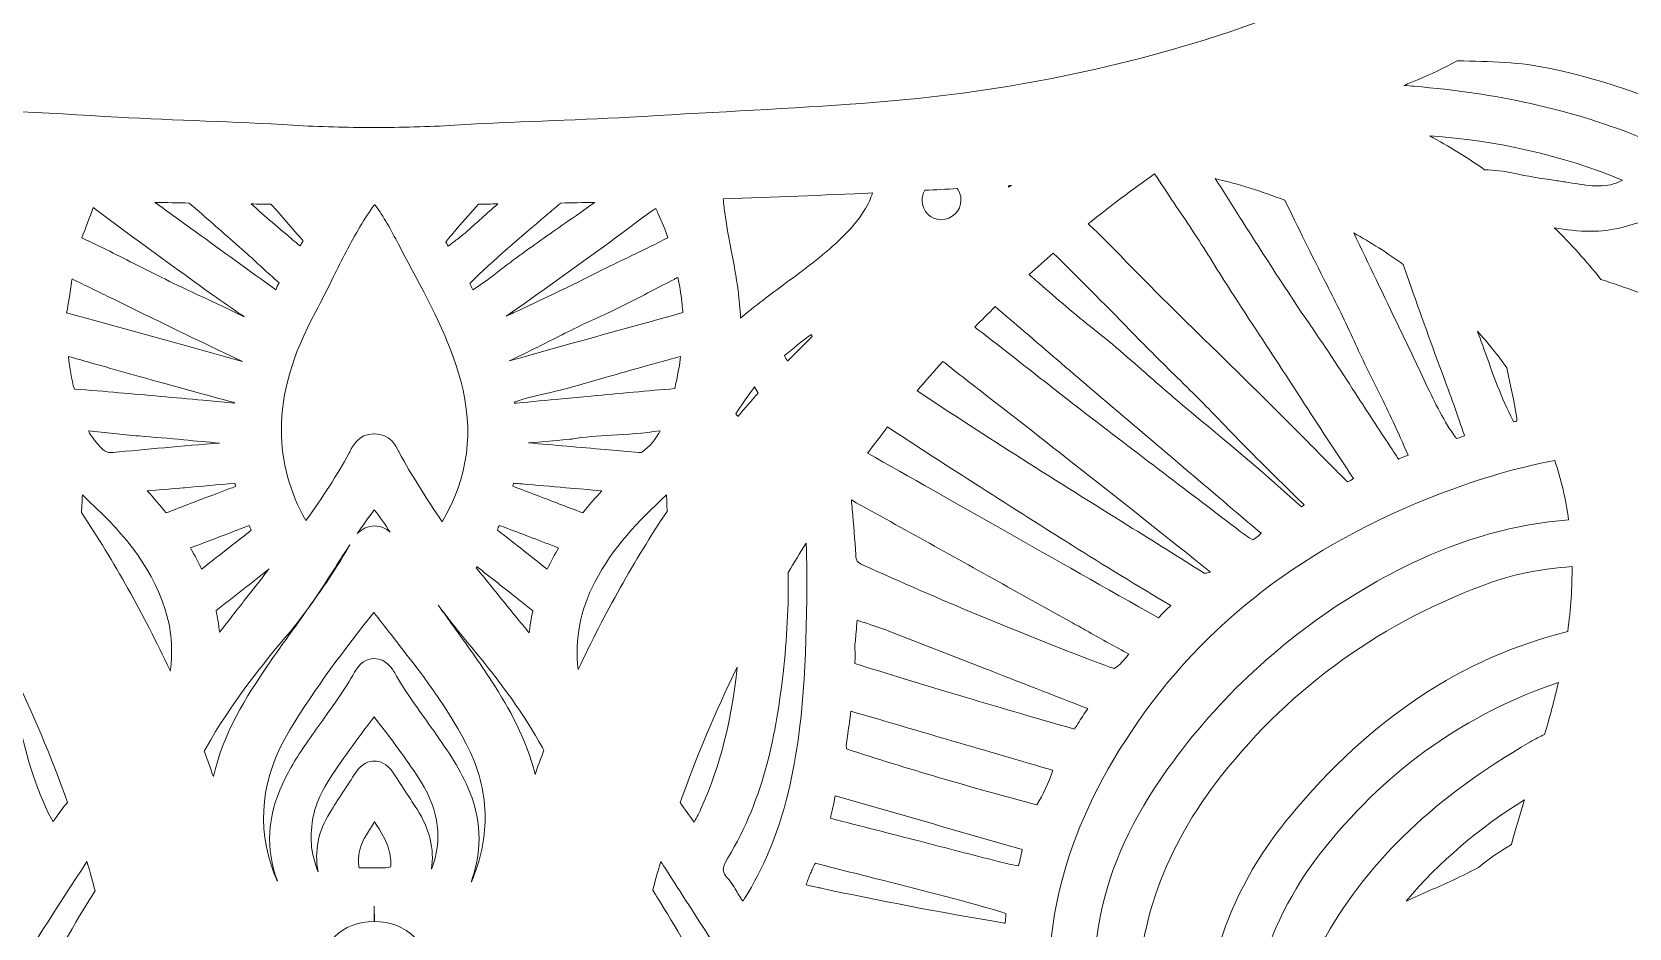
# Model space of a CAD drawing. Extents: x 86 to 1914, y -1775 to -226.
# Drawn here: x 878 to 1449, y -903 to -582 of the extents above; entities that cross this region are included whole.
import ezdxf

# ---------------------------------------------------------------- set-up
doc = ezdxf.new("R2010")
doc.units = 0
doc.header["$MEASUREMENT"] = 0
doc.layers.add('Layer 1', color=7, linetype='Continuous')

# ---------------------------------------------------------------- blocks, each defined once
blk = doc.blocks.new('block 3')
at = {"layer": 'Layer 1', "lineweight": 0}
for points, knots in [([(1909.17, -702.32), (1893.53, -708.4), (1878.2, -715.47), (1862.07, -720.2), (1823.68, -731.4), (1784.54, -739.2), (1744.98, -744.84), (1694.01, -752.11), (1642.77, -754.79), (1591.31, -753.43), (1567.38, -752.78), (1543.5, -751.06), (1519.7, -748.57), (1518.95, -748.5), (1518.23, -748.27), (1516.47, -747.89), (1521.31, -745.56), (1525.28, -743.84), (1529.07, -741.79), (1559.4, -725.46), (1587.96, -706.29), (1616.7, -687.4), (1637.98, -673.37), (1658.69, -658.5), (1678.04, -641.89), (1702.57, -620.8), (1726.08, -598.68), (1745.34, -572.43), (1771.85, -536.26), (1794.13, -497.98), (1805.01, -453.96), (1810.58, -431.4), (1812.48, -408.61), (1807.15, -385.71), (1799.99, -355.07), (1781.2, -333.42), (1754.39, -318.07), (1735.77, -307.39), (1715.33, -301.57), (1694.83, -296.02), (1639.25, -281.02), (1582.52, -273.01), (1525.26, -268.1), (1466.95, -263.11), (1408.48, -261.26), (1350.06, -258.65), (1310.62, -256.91), (1271.23, -254.46), (1231.92, -250.93), (1187.04, -246.9), (1142.64, -240.01), (1098.76, -229.77), (1097.38, -229.46), (1095.97, -229.28), (1094.55, -229.02), (1078.62, -226.14), (1069.68, -233.52), (1069.82, -249.66), (1069.91, -262.09), (1074.97, -273.1), (1080.67, -283.74), (1093.27, -307.24), (1112.11, -324.9), (1133.84, -339.73), (1161.19, -358.37), (1191.36, -371.14), (1222.31, -382.25), (1258.9, -395.4), (1296.14, -406.22), (1334.58, -412.44), (1357.87, -416.21), (1381.45, -418.28), (1404.53, -423.39), (1415.7, -425.87), (1426.68, -428.9), (1436.75, -434.56), (1456.38, -445.58), (1461.8, -464.49), (1451.07, -484.35), (1446.41, -492.94), (1439.97, -500.12), (1433.06, -506.94), (1394.64, -544.94), (1348.21, -569.06), (1297.15, -585.1), (1255.81, -598.08), (1213.48, -605.3), (1170.25, -608.18), (1144.02, -609.94), (1117.76, -611.25), (1091.51, -612.79), (1070.66, -614), (1049.77, -614.35), (1028.92, -615.67), (1019.27, -616.27), (1009.63, -616.49), (1000, -616.47), (990.37, -616.49), (980.73, -616.27), (971.08, -615.67), (950.23, -614.35), (929.34, -614), (908.49, -612.79), (882.24, -611.25), (855.98, -609.94), (829.75, -608.18), (786.52, -605.3), (744.19, -598.08), (702.85, -585.1), (651.79, -569.06), (605.36, -544.94), (566.94, -506.94), (560.03, -500.12), (553.59, -492.94), (548.93, -484.35), (538.2, -464.49), (543.62, -445.58), (563.25, -434.56), (573.32, -428.9), (584.3, -425.87), (595.47, -423.39), (618.55, -418.28), (642.13, -416.21), (665.42, -412.44), (703.86, -406.22), (741.1, -395.4), (777.69, -382.25), (808.64, -371.14), (838.81, -358.37), (866.15, -339.73), (887.89, -324.9), (906.73, -307.24), (919.33, -283.74), (925.03, -273.1), (930.09, -262.09), (930.18, -249.66), (930.32, -233.52), (921.38, -226.14), (905.45, -229.02), (904.03, -229.28), (902.62, -229.46), (901.24, -229.77), (857.36, -240.01), (812.96, -246.9), (768.08, -250.93), (728.77, -254.46), (689.38, -256.91), (649.94, -258.65), (591.52, -261.26), (533.05, -263.11), (474.74, -268.1), (417.48, -273.01), (360.75, -281.02), (305.17, -296.02), (284.67, -301.57), (264.23, -307.39), (245.61, -318.07), (218.8, -333.42), (200.01, -355.07), (192.85, -385.71), (187.52, -408.61), (189.42, -431.4), (194.99, -453.96), (205.87, -497.98), (228.15, -536.26), (254.66, -572.43), (273.92, -598.68), (297.43, -620.8), (321.96, -641.89), (341.31, -658.5), (362.02, -673.37), (383.3, -687.4), (412.04, -706.29), (440.6, -725.46), (470.93, -741.79), (474.72, -743.84), (478.69, -745.56), (483.53, -747.89), (481.77, -748.27), (481.05, -748.5), (480.3, -748.57), (456.5, -751.06), (432.62, -752.78), (408.69, -753.43), (357.23, -754.79), (305.99, -752.11), (255.02, -744.84), (215.46, -739.2), (176.32, -731.4), (137.93, -720.2), (121.79, -715.47), (106.47, -708.4), (90.83, -702.32), (87.69, -701.09), (86.4, -701.07), (86.48, -705.08), (86.69, -719.22), (87.8, -733.29), (91.12, -747.05), (99.71, -782.62), (115.58, -814.95), (136.23, -844.92), (168.79, -892.16), (210.55, -928.09), (264.67, -948.87), (273.9, -952.41), (282.4, -953.96), (291.34, -948.92), (292.97, -948.02), (294.91, -947.66), (296.69, -947), (374.62, -918.81), (451.55, -888.04), (528.24, -856.69), (532.23, -855.06), (533.25, -856.2), (534.44, -859.68), (539.3, -873.81), (542.84, -888.26), (545.3, -902.96), (551.58, -940.29), (550.69, -978.12), (552.97, -1015.72), (553.99, -1032.31), (554.86, -1048.99), (554.24, -1065.56), (553.75, -1078.11), (558.83, -1087.41), (565.88, -1096.91), (582.42, -1119.16), (599.1, -1141.37), (614.38, -1164.49), (643.83, -1209.07), (661.58, -1258.64), (673.71, -1310.35), (687.05, -1367.25), (691.77, -1425.16), (693.42, -1483.42), (694.18, -1510.5), (693.29, -1537.61), (694.51, -1564.72), (696.46, -1608.03), (712.64, -1644.19), (746.14, -1672.33), (776.75, -1698), (809.08, -1721.5), (840.23, -1746.5), (867.46, -1768.37), (898.86, -1775.17), (933.26, -1769.89), (950.95, -1767.19), (968.61, -1764.18), (986.51, -1762.87), (991.03, -1762.55), (995.52, -1762.4), (1000, -1762.4), (1004.48, -1762.4), (1008.97, -1762.55), (1013.49, -1762.87), (1031.39, -1764.18), (1049.05, -1767.19), (1066.74, -1769.89), (1101.14, -1775.17), (1132.54, -1768.37), (1159.77, -1746.5), (1190.92, -1721.5), (1223.25, -1698), (1253.86, -1672.33), (1287.36, -1644.19), (1303.53, -1608.03), (1305.49, -1564.72), (1306.71, -1537.61), (1305.82, -1510.5), (1306.58, -1483.42), (1308.23, -1425.16), (1312.95, -1367.25), (1326.29, -1310.35), (1338.42, -1258.64), (1356.17, -1209.07), (1385.62, -1164.49), (1400.9, -1141.37), (1417.58, -1119.16), (1434.12, -1096.91), (1441.17, -1087.41), (1446.25, -1078.11), (1445.76, -1065.56), (1445.14, -1048.99), (1446.01, -1032.31), (1447.03, -1015.72), (1449.31, -978.12), (1448.42, -940.29), (1454.7, -902.96), (1457.16, -888.26), (1460.7, -873.81), (1465.56, -859.68), (1466.75, -856.2), (1467.77, -855.06), (1471.76, -856.69), (1548.45, -888.04), (1625.38, -918.81), (1703.31, -947), (1705.09, -947.66), (1707.03, -948.02), (1708.66, -948.92), (1717.6, -953.96), (1726.1, -952.41), (1735.33, -948.87), (1789.45, -928.09), (1831.21, -892.16), (1863.77, -844.92), (1884.42, -814.95), (1900.29, -782.62), (1908.88, -747.05), (1912.2, -733.29), (1913.31, -719.22), (1913.52, -705.08), (1913.6, -701.07), (1912.31, -701.09), (1909.17, -702.32)], [0, 0, 0, 0, 1, 1, 1, 2, 2, 2, 3, 3, 3, 4, 4, 4, 5, 5, 5, 6, 6, 6, 7, 7, 7, 8, 8, 8, 9, 9, 9, 10, 10, 10, 11, 11, 11, 12, 12, 12, 13, 13, 13, 14, 14, 14, 15, 15, 15, 16, 16, 16, 17, 17, 17, 18, 18, 18, 19, 19, 19, 20, 20, 20, 21, 21, 21, 22, 22, 22, 23, 23, 23, 24, 24, 24, 25, 25, 25, 26, 26, 26, 27, 27, 27, 28, 28, 28, 29, 29, 29, 30, 30, 30, 31, 31, 31, 32, 32, 32, 33, 33, 33, 34, 34, 34, 35, 35, 35, 36, 36, 36, 37, 37, 37, 38, 38, 38, 39, 39, 39, 40, 40, 40, 41, 41, 41, 42, 42, 42, 43, 43, 43, 44, 44, 44, 45, 45, 45, 46, 46, 46, 47, 47, 47, 48, 48, 48, 49, 49, 49, 50, 50, 50, 51, 51, 51, 52, 52, 52, 53, 53, 53, 54, 54, 54, 55, 55, 55, 56, 56, 56, 57, 57, 57, 58, 58, 58, 59, 59, 59, 60, 60, 60, 61, 61, 61, 62, 62, 62, 63, 63, 63, 64, 64, 64, 65, 65, 65, 66, 66, 66, 67, 67, 67, 68, 68, 68, 69, 69, 69, 70, 70, 70, 71, 71, 71, 72, 72, 72, 73, 73, 73, 74, 74, 74, 75, 75, 75, 76, 76, 76, 77, 77, 77, 78, 78, 78, 79, 79, 79, 80, 80, 80, 81, 81, 81, 82, 82, 82, 83, 83, 83, 84, 84, 84, 85, 85, 85, 86, 86, 86, 87, 87, 87, 88, 88, 88, 89, 89, 89, 90, 90, 90, 91, 91, 91, 92, 92, 92, 93, 93, 93, 94, 94, 94, 95, 95, 95, 96, 96, 96, 97, 97, 97, 98, 98, 98, 99, 99, 99, 100, 100, 100, 101, 101, 101, 102, 102, 102, 103, 103, 103, 104, 104, 104, 105, 105, 105, 106, 106, 106, 106]), ([(1387.41, -592.65), (1398.98, -592.86), (1409.91, -593.08), (1420.64, -595.42), (1461.86, -604.39), (1498.92, -623.2), (1530.81, -651.28), (1538.97, -658.46), (1546.62, -666.17), (1553.64, -674.27), (1551.28, -675.8), (1549.58, -676.9), (1548.76, -677.41), (1548.76, -677.41), (1548.49, -677.52), (1548.49, -677.52), (1548.2, -677.63), (1547.93, -677.75), (1547.65, -677.9), (1545.97, -678.86), (1544.28, -679.82), (1542.58, -680.78), (1519.1, -654.47), (1489.11, -634.35), (1451.05, -619.33), (1427.17, -609.92), (1401.3, -604.18), (1371.93, -601.77), (1370.82, -601.67), (1369.48, -601.57), (1368.25, -601.44), (1369.93, -600.77), (1371.51, -600.13), (1373.03, -599.5), (1377.78, -597.5), (1382.46, -595.26), (1387.3, -592.65), (1387.3, -592.65), (1387.41, -592.65), (1387.41, -592.65)], [0, 0, 0, 0, 1, 1, 1, 2, 2, 2, 3, 3, 3, 4, 4, 4, 5, 5, 5, 6, 6, 6, 7, 7, 7, 8, 8, 8, 9, 9, 9, 10, 10, 10, 11, 11, 11, 12, 12, 12, 13, 13, 13, 13]), ([(1377.46, -619.46), (1401.53, -621.11), (1424.65, -626.42), (1446.3, -635.27), (1446.32, -635.27), (1446.34, -635.29), (1446.37, -635.29), (1446.21, -635.38), (1446.05, -635.45), (1445.88, -635.54), (1443.54, -636.8), (1440.97, -637.38), (1437.8, -637.38), (1434.84, -637.38), (1431.72, -636.89), (1428.42, -636.36), (1428.42, -636.36), (1427.05, -636.14), (1427.05, -636.14), (1425.47, -635.89), (1423.89, -635.65), (1422.29, -635.42), (1417.13, -634.66), (1412.25, -633.93), (1407.41, -632.84), (1404.05, -632.08), (1400.59, -631.66), (1397.07, -631.61), (1390.87, -627.26), (1384.31, -623.2), (1377.46, -619.46)], [0, 0, 0, 0, 1, 1, 1, 2, 2, 2, 3, 3, 3, 4, 4, 4, 5, 5, 5, 6, 6, 6, 7, 7, 7, 8, 8, 8, 9, 9, 9, 10, 10, 10, 10]), ([(1298.93, -663.14), (1305.46, -673.69), (1312.35, -684.17), (1319, -694.33), (1321.67, -698.39), (1324.31, -702.43), (1326.96, -706.49), (1326.96, -706.49), (1331.58, -713.6), (1331.58, -713.6), (1337.64, -722.95), (1343.91, -732.62), (1350.26, -742.03), (1349.5, -742.46), (1348.72, -742.9), (1348.14, -743.21), (1347.54, -742.66), (1346.74, -741.87), (1346.05, -741.18), (1342.34, -737.48), (1338.66, -733.74), (1334.96, -730.01), (1329.57, -724.57), (1324.17, -719.15), (1318.75, -713.74), (1312.95, -708), (1307.13, -702.3), (1301.29, -696.59), (1289.88, -685.44), (1278.1, -673.91), (1266.86, -662.29), (1263.1, -658.43), (1259.22, -654.62), (1255.4, -650.9), (1263.18, -644.66), (1271.12, -638.7), (1279.11, -633.11), (1281.41, -636.61), (1283.75, -640.1), (1286.06, -643.49), (1290.37, -649.89), (1294.83, -656.5), (1298.93, -663.14)], [0, 0, 0, 0, 1, 1, 1, 2, 2, 2, 3, 3, 3, 4, 4, 4, 5, 5, 5, 6, 6, 6, 7, 7, 7, 8, 8, 8, 9, 9, 9, 10, 10, 10, 11, 11, 11, 12, 12, 12, 13, 13, 13, 14, 14, 14, 14]), ([(1196.96, -638.95), (1200.8, -638.75), (1204.65, -638.54), (1208.51, -638.32), (1209.4, -639.5), (1209.89, -640.91), (1209.87, -642.42), (1209.85, -646.33), (1206.73, -649.41), (1202.74, -649.45), (1199.04, -649.45), (1196.09, -646.46), (1196, -642.63), (1195.96, -641.31), (1196.31, -640.04), (1196.96, -638.95)], [0, 0, 0, 0, 1, 1, 1, 2, 2, 2, 3, 3, 3, 4, 4, 4, 5, 5, 5, 5]), ([(1226.82, -637.3), (1227.18, -637.27), (1227.55, -637.25), (1227.91, -637.23), (1227.58, -637.43), (1227.24, -637.63), (1226.91, -637.81), (1226.88, -637.65), (1226.84, -637.47), (1226.82, -637.3)], [0, 0, 0, 0, 1, 1, 1, 2, 2, 2, 3, 3, 3, 3]), ([(1325.69, -642.51), (1330.15, -651.72), (1335.32, -662.31), (1340.65, -672.64), (1344.06, -679.24), (1347.29, -686.13), (1350.39, -692.78), (1353.32, -699.06), (1356.35, -705.55), (1359.58, -711.88), (1362.79, -718.17), (1366, -725.09), (1369.7, -733.63), (1368.46, -734.12), (1367.43, -734.56), (1366.54, -734.92), (1366.45, -734.96), (1366.36, -735.01), (1366.27, -735.05), (1366.25, -735.05), (1366.25, -735.03), (1366.25, -735.03), (1365.69, -734.12), (1365, -733.02), (1364.11, -731.69), (1359.98, -725.51), (1355.86, -719.15), (1351.87, -713), (1346.32, -704.44), (1340.6, -695.59), (1334.68, -687.04), (1326.31, -674.89), (1318.24, -662.2), (1310.42, -649.9), (1307.27, -644.94), (1304.04, -639.86), (1300.78, -634.78), (1309.14, -636.74), (1317.48, -639.33), (1325.69, -642.51)], [0, 0, 0, 0, 1, 1, 1, 2, 2, 2, 3, 3, 3, 4, 4, 4, 5, 5, 5, 6, 6, 6, 7, 7, 7, 8, 8, 8, 9, 9, 9, 10, 10, 10, 11, 11, 11, 12, 12, 12, 13, 13, 13, 13]), ([(899.63, -645.14), (914.89, -656.45), (929.74, -667.22), (942.36, -676.32), (945.95, -678.93), (949.67, -681.43), (953.24, -683.85), (953.38, -683.95), (953.53, -684.05), (953.67, -684.14), (953.35, -683.97), (953, -683.81), (952.66, -683.65), (948.13, -681.45), (943.43, -679.17), (938.7, -677.05), (930.85, -673.53), (922.96, -669.54), (915.36, -665.7), (908.93, -662.43), (902.27, -659.06), (895.58, -655.94), (897, -652.42), (898.36, -648.8), (899.63, -645.14)], [0, 0, 0, 0, 1, 1, 1, 2, 2, 2, 3, 3, 3, 4, 4, 4, 5, 5, 5, 6, 6, 6, 7, 7, 7, 8, 8, 8, 8]), ([(954.96, -661.91), (956.63, -663.39), (958.28, -664.92), (959.93, -666.44), (961.92, -668.27), (963.97, -670.17), (966.09, -672.01), (965.62, -672.86), (965.26, -673.69), (964.92, -674.49), (955.42, -667.64), (945.93, -660.76), (936.43, -653.89), (931.54, -650.36), (926.64, -646.82), (921.75, -643.27), (925.84, -643.36), (929.94, -643.43), (934.02, -643.5), (934.02, -643.5), (938.34, -647.29), (938.34, -647.29), (943.88, -652.17), (949.43, -657.03), (954.96, -661.91)], [0, 0, 0, 0, 1, 1, 1, 2, 2, 2, 3, 3, 3, 4, 4, 4, 5, 5, 5, 6, 6, 6, 7, 7, 7, 8, 8, 8, 8]), ([(963.21, -643.9), (966.86, -647.95), (970.88, -652.48), (974.67, -657.1), (974.33, -657.7), (973.96, -658.3), (973.62, -658.84), (972.97, -658.3), (972.22, -657.68), (971.52, -657.08), (971.52, -657.08), (971.21, -656.85), (971.21, -656.85), (966.15, -652.61), (961.09, -648.2), (956.14, -643.83), (958.5, -643.85), (960.85, -643.88), (963.21, -643.9)], [0, 0, 0, 0, 1, 1, 1, 2, 2, 2, 3, 3, 3, 4, 4, 4, 5, 5, 5, 6, 6, 6, 6]), ([(1000.29, -644.1), (1003.61, -648.33), (1006.13, -653.17), (1008.79, -658.24), (1009.37, -659.33), (1009.95, -660.44), (1010.53, -661.53), (1010.53, -661.53), (1012.29, -664.81), (1012.29, -664.81), (1019.85, -678.91), (1027, -692.24), (1031.04, -707.07), (1035.92, -725.02), (1033.78, -741.52), (1024.4, -757.42), (1018.62, -749.05), (1013.58, -740.9), (1009.07, -732.67), (1008.94, -732.47), (1008.85, -732.26), (1008.74, -732.04), (1007.92, -730.39), (1005.75, -726), (1000.24, -726), (1000.24, -726), (999.96, -726), (999.96, -726), (994.51, -726.15), (992.44, -730.37), (991.55, -732.18), (991.44, -732.4), (991.33, -732.62), (991.22, -732.84), (986.82, -740.9), (981.78, -748.47), (975.7, -757.01), (969.97, -747.09), (966.87, -735.79), (966.93, -724.73), (966.96, -711.26), (970.84, -697.84), (979.13, -682.47), (981.36, -678.33), (983.46, -674.09), (985.51, -669.99), (988.49, -663.99), (991.57, -657.79), (995.01, -652.01), (996.77, -649.03), (998.49, -646.42), (1000.22, -644.1), (1000.22, -644.1), (1000.29, -644.1), (1000.29, -644.1)], [0, 0, 0, 0, 1, 1, 1, 2, 2, 2, 3, 3, 3, 4, 4, 4, 5, 5, 5, 6, 6, 6, 7, 7, 7, 8, 8, 8, 9, 9, 9, 10, 10, 10, 11, 11, 11, 12, 12, 12, 13, 13, 13, 14, 14, 14, 15, 15, 15, 16, 16, 16, 17, 17, 17, 18, 18, 18, 18]), ([(1044.28, -643.81), (1040.38, -647.27), (1036.5, -650.72), (1032.64, -654.22), (1031.8, -654.98), (1030.79, -655.72), (1029.74, -656.5), (1028.7, -657.25), (1027.63, -658.04), (1026.56, -658.97), (1026.2, -658.35), (1025.91, -657.83), (1025.76, -657.45), (1026.29, -656.58), (1027.85, -654.78), (1029.35, -653.06), (1029.35, -653.06), (1029.83, -652.51), (1029.83, -652.51), (1032.33, -649.63), (1034.85, -646.77), (1037.39, -643.9), (1039.69, -643.87), (1041.97, -643.85), (1044.28, -643.81)], [0, 0, 0, 0, 1, 1, 1, 2, 2, 2, 3, 3, 3, 4, 4, 4, 5, 5, 5, 6, 6, 6, 7, 7, 7, 8, 8, 8, 8]), ([(1079.03, -643.25), (1075.48, -645.77), (1071.93, -648.25), (1068.41, -650.7), (1062.68, -654.71), (1056.73, -658.84), (1050.97, -663.07), (1049.12, -664.41), (1047.32, -665.81), (1045.51, -667.2), (1042.1, -669.85), (1038.82, -672.39), (1035.36, -674.49), (1035.19, -674.15), (1034.49, -672.6), (1034.3, -672.21), (1042.93, -663.7), (1052.38, -655.71), (1061.54, -647.96), (1063.3, -646.48), (1065.05, -644.99), (1066.8, -643.49), (1070.77, -643.41), (1074.85, -643.34), (1079.03, -643.25)], [0, 0, 0, 0, 1, 1, 1, 2, 2, 2, 3, 3, 3, 4, 4, 4, 5, 5, 5, 6, 6, 6, 7, 7, 7, 8, 8, 8, 8]), ([(1175.31, -646.21), (1173.14, -649.7), (1170.34, -653), (1166.21, -656.9), (1160.33, -662.51), (1153.86, -667.27), (1146.99, -672.31), (1141.7, -676.23), (1136.27, -680.22), (1131.09, -684.66), (1130.91, -681.33), (1130.65, -678.04), (1130.22, -674.74), (1129.57, -669.9), (1128.64, -665.08), (1127.77, -660.42), (1126.97, -656.29), (1126.16, -652.01), (1125.56, -647.84), (1125.27, -645.77), (1125.05, -643.83), (1124.91, -642), (1142.78, -641.42), (1160.68, -640.69), (1178.27, -639.88), (1177.61, -641.98), (1176.63, -644.07), (1175.31, -646.21)], [0, 0, 0, 0, 1, 1, 1, 2, 2, 2, 3, 3, 3, 4, 4, 4, 5, 5, 5, 6, 6, 6, 7, 7, 7, 8, 8, 8, 9, 9, 9, 9]), ([(1434.99, -653.6), (1438.83, -653.6), (1442.37, -653.19), (1445.79, -652.33), (1452.05, -650.76), (1459.17, -648.42), (1464.98, -642.87), (1481.19, -651.99), (1495.45, -661.33), (1508.56, -671.37), (1509.13, -671.81), (1509.54, -672.13), (1509.87, -672.42), (1509.56, -672.82), (1509.16, -673.29), (1508.69, -673.86), (1502.69, -680.96), (1495.53, -684.41), (1486.77, -684.41), (1484.12, -684.41), (1481.26, -684.08), (1478.27, -683.46), (1469.2, -681.56), (1460.59, -678.5), (1451.49, -675.23), (1447.3, -673.75), (1442.96, -672.21), (1438.61, -670.79), (1433.46, -664.28), (1427.9, -658.12), (1421.99, -652.32), (1426.21, -653.04), (1430.54, -653.6), (1434.99, -653.6)], [0, 0, 0, 0, 1, 1, 1, 2, 2, 2, 3, 3, 3, 4, 4, 4, 5, 5, 5, 6, 6, 6, 7, 7, 7, 8, 8, 8, 9, 9, 9, 10, 10, 10, 11, 11, 11, 11]), ([(1090.62, -663.05), (1086.47, -665.04), (1082.17, -667.11), (1077.98, -669.25), (1068.81, -673.93), (1059.29, -678.37), (1050.08, -682.67), (1049.15, -683.08), (1048.25, -683.52), (1047.32, -683.94), (1059.67, -675.29), (1071.09, -667.11), (1082.12, -659.1), (1084.44, -657.41), (1086.7, -655.71), (1088.99, -654), (1092.83, -651.12), (1096.78, -648.16), (1100.79, -645.41), (1101.08, -646.08), (1101.37, -646.73), (1101.66, -647.38), (1102.97, -650.3), (1104.2, -653.06), (1105.14, -655.89), (1100.37, -658.37), (1095.41, -660.75), (1090.62, -663.05)], [0, 0, 0, 0, 1, 1, 1, 2, 2, 2, 3, 3, 3, 4, 4, 4, 5, 5, 5, 6, 6, 6, 7, 7, 7, 8, 8, 8, 9, 9, 9, 9]), ([(1387.65, -720.2), (1388.39, -722.37), (1389.15, -724.55), (1389.93, -726.71), (1388.28, -727.4), (1387.48, -727.58), (1387.1, -727.63), (1386.78, -727.36), (1386.05, -726.56), (1384.56, -724.17), (1380.65, -717.9), (1377.55, -711.28), (1374.28, -704.24), (1373.25, -702.05), (1372.22, -699.84), (1371.16, -697.64), (1371.16, -697.64), (1366.43, -687.8), (1366.43, -687.8), (1361.12, -676.76), (1355.68, -665.46), (1350.3, -654.16), (1356.42, -657.61), (1362.32, -661.38), (1367.92, -665.44), (1367.92, -665.44), (1370.8, -673.57), (1370.8, -673.57), (1374.88, -685.08), (1379.11, -696.99), (1383.51, -708.63), (1384.94, -712.44), (1386.32, -716.39), (1387.65, -720.2)], [0, 0, 0, 0, 1, 1, 1, 2, 2, 2, 3, 3, 3, 4, 4, 4, 5, 5, 5, 6, 6, 6, 7, 7, 7, 8, 8, 8, 9, 9, 9, 10, 10, 10, 11, 11, 11, 11]), ([(1242.85, -661.42), (1251.46, -669.9), (1261.05, -679.42), (1270.3, -688.99), (1275.49, -694.36), (1280.85, -699.66), (1286.06, -704.77), (1292.08, -710.68), (1298.3, -716.81), (1304.17, -723.01), (1310.88, -730.08), (1317.9, -736.99), (1324.69, -743.68), (1327.32, -746.25), (1329.93, -748.85), (1332.54, -751.44), (1332.47, -751.49), (1332.4, -751.55), (1332.35, -751.6), (1332.04, -751.82), (1331.82, -751.98), (1331.66, -752.07), (1331.44, -751.93), (1331.09, -751.67), (1330.61, -751.22), (1319.53, -741.19), (1307.29, -730.7), (1293.18, -719.15), (1287.69, -714.65), (1282.25, -709.86), (1276.97, -705.24), (1270.26, -699.35), (1263.34, -693.26), (1256.16, -687.62), (1249.47, -682.36), (1242.92, -676.65), (1236.59, -671.14), (1235.82, -670.45), (1235.04, -669.76), (1234.24, -669.07), (1237.07, -666.49), (1239.95, -663.94), (1242.85, -661.42)], [0, 0, 0, 0, 1, 1, 1, 2, 2, 2, 3, 3, 3, 4, 4, 4, 5, 5, 5, 6, 6, 6, 7, 7, 7, 8, 8, 8, 9, 9, 9, 10, 10, 10, 11, 11, 11, 12, 12, 12, 13, 13, 13, 14, 14, 14, 14]), ([(890.18, -682.78), (890.85, -679.35), (891.36, -675.9), (891.83, -672.57), (891.92, -671.92), (892.01, -671.28), (892.1, -670.63), (896.92, -672.99), (901.71, -675.32), (906.52, -677.68), (921.71, -685.11), (937.41, -692.8), (953, -700.15), (953, -700.15), (945.35, -698.02), (945.35, -698.02), (927.28, -692.98), (908.6, -687.78), (890.18, -682.78)], [0, 0, 0, 0, 1, 1, 1, 2, 2, 2, 3, 3, 3, 4, 4, 4, 5, 5, 5, 6, 6, 6, 6]), ([(1048.32, -699.96), (1053.36, -697.63), (1058.31, -695.12), (1063.13, -692.68), (1068.61, -689.9), (1074.25, -687.04), (1079.89, -684.53), (1086.45, -681.6), (1092.87, -678.26), (1099.09, -675.05), (1101.82, -673.62), (1104.56, -672.21), (1107.32, -670.81), (1107.75, -670.59), (1108.21, -670.36), (1108.68, -670.12), (1108.77, -670.57), (1108.86, -671.01), (1108.95, -671.37), (1109.55, -674.07), (1109.86, -676.9), (1110.18, -679.91), (1110.27, -680.82), (1110.38, -681.74), (1110.49, -682.67), (1088.46, -688.74), (1068.1, -694.42), (1048.32, -699.96)], [0, 0, 0, 0, 1, 1, 1, 2, 2, 2, 3, 3, 3, 4, 4, 4, 5, 5, 5, 6, 6, 6, 7, 7, 7, 8, 8, 8, 9, 9, 9, 9]), ([(1232.62, -689.52), (1240.46, -696.25), (1248.27, -702.97), (1256.12, -709.66), (1266.6, -718.59), (1277.08, -727.51), (1287.58, -736.41), (1297.04, -744.46), (1306.53, -752.49), (1315.97, -760.56), (1316.28, -760.81), (1316.59, -761.07), (1316.9, -761.32), (1316.99, -761.39), (1317.08, -761.47), (1317.17, -761.54), (1315.56, -763.12), (1314.74, -763.71), (1314.34, -763.9), (1313.82, -763.73), (1312.58, -763.08), (1309.74, -760.9), (1292.55, -747.83), (1272.57, -732.64), (1253.09, -717.68), (1247.44, -713.33), (1241.83, -708.92), (1236.23, -704.52), (1229.25, -699.02), (1222.07, -693.38), (1214.82, -687.87), (1217.23, -685.39), (1219.68, -682.94), (1222.13, -680.51), (1225.63, -683.52), (1229.12, -686.51), (1232.62, -689.52)], [0, 0, 0, 0, 1, 1, 1, 2, 2, 2, 3, 3, 3, 4, 4, 4, 5, 5, 5, 6, 6, 6, 7, 7, 7, 8, 8, 8, 9, 9, 9, 10, 10, 10, 11, 11, 11, 12, 12, 12, 12]), ([(1147.9, -700.07), (1147.52, -699.4), (1147.14, -698.73), (1146.75, -698.06), (1149.71, -695.59), (1152.99, -692.91), (1156.47, -690.45), (1156.47, -690.45), (1156.73, -691.23), (1156.73, -691.23), (1153.75, -694.11), (1150.8, -697.06), (1147.9, -700.07)], [0, 0, 0, 0, 1, 1, 1, 2, 2, 2, 3, 3, 3, 4, 4, 4, 4]), ([(1394.48, -689.25), (1398.25, -693.47), (1401.77, -697.84), (1404.98, -702.38), (1406.45, -708.78), (1407.59, -714.47), (1408.46, -719.71), (1408.66, -720.91), (1408.48, -721.52), (1408.48, -721.58), (1408.48, -721.58), (1408.22, -721.74), (1407.5, -721.74), (1407.5, -721.74), (1407.45, -721.74), (1407.45, -721.74), (1407.35, -721.54), (1407.26, -721.34), (1407.16, -721.14), (1403.11, -713.24), (1400.14, -704.97), (1397.02, -696.23), (1396.17, -693.91), (1395.33, -691.57), (1394.48, -689.25)], [0, 0, 0, 0, 1, 1, 1, 2, 2, 2, 3, 3, 3, 4, 4, 4, 5, 5, 5, 6, 6, 6, 7, 7, 7, 8, 8, 8, 8]), ([(902.45, -701.63), (907, -702.92), (911.56, -704.21), (916.12, -705.48), (928.78, -709.01), (939.42, -711.95), (950.18, -714.85), (950.18, -714.85), (950.23, -714.87), (950.23, -714.87), (950.21, -714.92), (950.21, -714.98), (950.19, -715.03), (950.19, -715.03), (939.01, -714.02), (939.01, -714.02), (928.67, -713.07), (918.77, -712.17), (908.85, -711.3), (903.83, -710.86), (898.5, -710.39), (892.93, -710.05), (891.87, -706.42), (891.25, -702.63), (890.85, -698.37), (894.71, -699.46), (898.57, -700.54), (902.45, -701.63)], [0, 0, 0, 0, 1, 1, 1, 2, 2, 2, 3, 3, 3, 4, 4, 4, 5, 5, 5, 6, 6, 6, 7, 7, 7, 8, 8, 8, 9, 9, 9, 9]), ([(1108.13, -707.13), (1107.95, -708.03), (1107.77, -708.94), (1107.59, -709.83), (1097.98, -710.64), (1087.92, -711.53), (1077.6, -712.49), (1074.14, -712.8), (1070.66, -713.15), (1067.19, -713.49), (1061.79, -714.02), (1056.41, -714.54), (1051, -715), (1050.77, -715.01), (1050.53, -715.05), (1050.28, -715.09), (1050.26, -714.94), (1050.24, -714.8), (1050.21, -714.67), (1053.94, -713.25), (1057.93, -712.37), (1062.1, -711.44), (1065.16, -710.77), (1068.3, -710.06), (1071.46, -709.14), (1081.23, -706.22), (1091.27, -703.45), (1100.97, -700.74), (1103.86, -699.95), (1106.74, -699.15), (1109.64, -698.35), (1109.37, -701.22), (1108.77, -704.1), (1108.13, -707.13)], [0, 0, 0, 0, 1, 1, 1, 2, 2, 2, 3, 3, 3, 4, 4, 4, 5, 5, 5, 6, 6, 6, 7, 7, 7, 8, 8, 8, 9, 9, 9, 10, 10, 10, 11, 11, 11, 11]), ([(1211.65, -706.62), (1238.63, -727.45), (1267.24, -749.99), (1299.09, -775.46), (1298.39, -775.68), (1297.66, -775.83), (1297.03, -775.83), (1296.95, -775.83), (1296.88, -775.83), (1296.83, -775.81), (1287.74, -770.1), (1278.64, -764.42), (1269.54, -758.73), (1244.68, -743.23), (1218.99, -727.2), (1194.24, -710.59), (1197.18, -707.13), (1200.24, -703.63), (1203.43, -700.11), (1206.1, -702.27), (1208.87, -704.46), (1211.65, -706.62)], [0, 0, 0, 0, 1, 1, 1, 2, 2, 2, 3, 3, 3, 4, 4, 4, 5, 5, 5, 6, 6, 6, 7, 7, 7, 7]), ([(1136.11, -709.23), (1136.11, -709.23), (1137.36, -711.44), (1137.36, -711.44), (1134.95, -714.16), (1132.56, -716.95), (1130.16, -719.82), (1129.89, -719.49), (1129.62, -719.17), (1129.35, -718.84), (1129.35, -718.84), (1129.96, -717.93), (1129.96, -717.93), (1132.01, -714.89), (1133.99, -711.97), (1136.11, -709.23)], [0, 0, 0, 0, 1, 1, 1, 2, 2, 2, 3, 3, 3, 4, 4, 4, 5, 5, 5, 5]), ([(944.84, -729.3), (931.5, -730.32), (918.32, -731.57), (906.79, -732.69), (906.55, -732.71), (906.35, -732.73), (906.13, -732.73), (903.74, -732.73), (902.35, -731.19), (899.55, -727.43), (899.55, -727.43), (898.86, -726.53), (898.86, -726.53), (898.54, -726.09), (898.23, -725.57), (897.96, -724.99), (901, -725.2), (904, -725.55), (906.95, -725.87), (909.91, -726.22), (912.99, -726.56), (916.05, -726.78), (921.38, -727.18), (926.82, -727.67), (932.08, -728.16), (936.27, -728.56), (940.55, -728.96), (944.84, -729.3)], [0, 0, 0, 0, 1, 1, 1, 2, 2, 2, 3, 3, 3, 4, 4, 4, 5, 5, 5, 6, 6, 6, 7, 7, 7, 8, 8, 8, 9, 9, 9, 9]), ([(1071.22, -727.83), (1075.1, -727.05), (1079.89, -726.8), (1084.96, -726.51), (1090.57, -726.2), (1096.37, -725.87), (1102.31, -724.88), (1100.72, -727.9), (1098.72, -730.61), (1095.84, -732.53), (1095.59, -732.69), (1095.52, -732.71), (1095.21, -732.71), (1095.06, -732.71), (1094.92, -732.71), (1094.77, -732.69), (1094.77, -732.69), (1082.73, -731.64), (1082.73, -731.64), (1073.59, -730.84), (1064.46, -730.04), (1055.32, -729.26), (1057.84, -729.05), (1070.64, -727.9), (1070.64, -727.9), (1070.84, -727.89), (1071.04, -727.87), (1071.22, -727.83)], [0, 0, 0, 0, 1, 1, 1, 2, 2, 2, 3, 3, 3, 4, 4, 4, 5, 5, 5, 6, 6, 6, 7, 7, 7, 8, 8, 8, 9, 9, 9, 9]), ([(1280.44, -791.8), (1243.21, -770.66), (1205.9, -749.55), (1176.49, -732.93), (1178.83, -729.77), (1181.24, -726.65), (1183.65, -723.55), (1193.91, -730.39), (1204.18, -736.95), (1214.13, -743.32), (1214.13, -743.32), (1214.58, -743.61), (1214.58, -743.61), (1237.43, -758.22), (1261.04, -773.32), (1284.88, -787.39), (1283.28, -788.86), (1281.8, -790.37), (1280.44, -791.8)], [0, 0, 0, 0, 1, 1, 1, 2, 2, 2, 3, 3, 3, 4, 4, 4, 5, 5, 5, 6, 6, 6, 6]), ([(1283.86, -845.69), (1271.12, -863.47), (1263.25, -880.59), (1259.8, -898.05), (1255.56, -919.5), (1255.2, -938.66), (1258.7, -956.47), (1254.78, -959.79), (1250.95, -963.19), (1247.22, -966.68), (1245.7, -959.98), (1244.34, -952.59), (1242.99, -943.72), (1237.17, -905.32), (1246.35, -868.78), (1271.04, -832.03), (1296.81, -793.67), (1332.91, -765.96), (1381.35, -747.38), (1395.59, -741.92), (1408.99, -738.02), (1422.17, -735.52), (1424.45, -742.34), (1426.1, -749.46), (1427.12, -756.77), (1401.9, -758.69), (1377.09, -767.29), (1351.47, -782.95), (1324.73, -799.31), (1301.98, -820.41), (1283.86, -845.69)], [0, 0, 0, 0, 1, 1, 1, 2, 2, 2, 3, 3, 3, 4, 4, 4, 5, 5, 5, 6, 6, 6, 7, 7, 7, 8, 8, 8, 9, 9, 9, 10, 10, 10, 10]), ([(895.8, -747.87), (909.07, -759.98), (920.1, -772.13), (925.41, -788.79), (927.62, -795.73), (928.24, -803.02), (927.24, -810.86), (927.17, -810.69), (927.09, -810.53), (927.02, -810.35), (917.68, -790.49), (907.08, -771.58), (895.47, -754.16), (895.47, -754.16), (895.75, -749.1), (895.8, -747.87)], [0, 0, 0, 0, 1, 1, 1, 2, 2, 2, 3, 3, 3, 4, 4, 4, 5, 5, 5, 5]), ([(932.33, -745.27), (938.24, -744.77), (944.32, -744.26), (950.34, -743.66), (950.41, -744.06), (950.47, -744.46), (950.52, -744.82), (949.85, -745.09), (949, -745.42), (948.18, -745.71), (948.18, -745.71), (942.78, -747.76), (942.78, -747.76), (937.18, -749.86), (931.39, -752.04), (925.7, -754.3), (923.63, -751.58), (921.36, -748.99), (918.97, -746.42), (921.4, -746.22), (932.33, -745.27), (932.33, -745.27)], [0, 0, 0, 0, 1, 1, 1, 2, 2, 2, 3, 3, 3, 4, 4, 4, 5, 5, 5, 6, 6, 6, 7, 7, 7, 7]), ([(1049.95, -743.68), (1050.75, -743.73), (1051.76, -743.82), (1053, -743.93), (1058.2, -744.39), (1063.39, -744.84), (1068.59, -745.27), (1072.89, -745.64), (1077.2, -746.02), (1081.52, -746.38), (1079.2, -748.88), (1076.88, -751.49), (1074.65, -754.25), (1071.91, -753.2), (1069.15, -752.16), (1066.41, -751.11), (1060.87, -748.99), (1055.34, -746.87), (1049.72, -744.77), (1049.79, -744.39), (1049.88, -744.02), (1049.95, -743.68)], [0, 0, 0, 0, 1, 1, 1, 2, 2, 2, 3, 3, 3, 4, 4, 4, 5, 5, 5, 6, 6, 6, 7, 7, 7, 7]), ([(1079.07, -778.84), (1085.31, -766.9), (1094.48, -757.13), (1104.62, -747.85), (1104.71, -749.77), (1104.78, -751.75), (1104.82, -753.72), (1093.12, -771.24), (1082.44, -790.24), (1073.05, -810.24), (1071.8, -799.27), (1073.79, -788.93), (1079.07, -778.84)], [0, 0, 0, 0, 1, 1, 1, 2, 2, 2, 3, 3, 3, 4, 4, 4, 4]), ([(1000.27, -758.96), (997.95, -758.96), (995.79, -759.92), (994.07, -761.68), (995.92, -758.98), (997.99, -756.04), (1000.16, -753.16), (1002.09, -755.75), (1004.04, -758.44), (1005.86, -761.19), (1004.3, -759.74), (1002.36, -758.96), (1000.27, -758.96)], [0, 0, 0, 0, 1, 1, 1, 2, 2, 2, 3, 3, 3, 4, 4, 4, 4]), ([(1269.92, -804.74), (1269.81, -804.87), (1269.7, -805.02), (1269.59, -805.14), (1268.05, -806.97), (1266.6, -808.7), (1264.93, -809.8), (1264.93, -809.8), (1264.77, -809.91), (1264.77, -809.91), (1264.43, -809.8), (1264.08, -809.68), (1263.72, -809.57), (1262.16, -809.04), (1260.38, -808.46), (1258.7, -807.81), (1230.01, -796.86), (1201.82, -785.13), (1174.91, -772.94), (1172.74, -771.96), (1172.39, -771.27), (1172.28, -769.28), (1171.97, -763.84), (1171.49, -758.37), (1171.03, -753.07), (1170.92, -751.93), (1170.83, -750.8), (1170.72, -749.66), (1189.33, -759.98), (1207.91, -770.31), (1226.5, -780.65), (1226.5, -780.65), (1249.78, -793.59), (1249.78, -793.59), (1251.72, -794.68), (1253.64, -795.75), (1255.58, -796.84), (1260.26, -799.47), (1265.06, -802.17), (1269.92, -804.74)], [0, 0, 0, 0, 1, 1, 1, 2, 2, 2, 3, 3, 3, 4, 4, 4, 5, 5, 5, 6, 6, 6, 7, 7, 7, 8, 8, 8, 9, 9, 9, 10, 10, 10, 11, 11, 11, 12, 12, 12, 13, 13, 13, 13]), ([(934.4, -766.8), (939.77, -764.78), (945.1, -762.75), (950.45, -760.72), (950.45, -760.72), (955.43, -758.82), (955.43, -758.82), (955.72, -759.42), (955.98, -759.94), (956.16, -760.38), (955.42, -761.05), (954.15, -762.05), (952.86, -763.04), (952.86, -763.04), (950.3, -765.06), (950.3, -765.06), (946.4, -768.1), (942.38, -771.24), (938.43, -774.41), (937.3, -771.95), (935.98, -769.41), (934.4, -766.8)], [0, 0, 0, 0, 1, 1, 1, 2, 2, 2, 3, 3, 3, 4, 4, 4, 5, 5, 5, 6, 6, 6, 7, 7, 7, 7]), ([(1061.99, -774.45), (1056.66, -770.2), (1050.88, -765.67), (1044.17, -760.43), (1044.39, -759.83), (1044.6, -759.25), (1044.8, -758.76), (1045.71, -759.07), (1046.87, -759.51), (1047.94, -759.91), (1053.47, -761.99), (1059.29, -764.2), (1066.02, -766.83), (1064.67, -769.1), (1063.28, -771.66), (1061.99, -774.45)], [0, 0, 0, 0, 1, 1, 1, 2, 2, 2, 3, 3, 3, 4, 4, 4, 5, 5, 5, 5]), ([(971.93, -794.88), (968.67, -799.38), (965.31, -804.04), (962.11, -808.73), (954.4, -819.99), (946.11, -833.08), (942.65, -848.53), (941.58, -845.5), (940.47, -842.48), (939.33, -839.47), (939.57, -839.1), (939.82, -838.72), (940.04, -838.32), (948.78, -822.55), (960.17, -808.39), (970.14, -796.62), (976.25, -789.41), (981.27, -781.52), (986.11, -773.89), (987.83, -771.18), (989.59, -768.41), (991.37, -765.71), (985.64, -775.84), (978.68, -785.51), (971.93, -794.88)], [0, 0, 0, 0, 1, 1, 1, 2, 2, 2, 3, 3, 3, 4, 4, 4, 5, 5, 5, 6, 6, 6, 7, 7, 7, 8, 8, 8, 8]), ([(1146.28, -811.71), (1147.7, -799.36), (1148.31, -787.23), (1148.11, -775.61), (1150.2, -772.09), (1152.34, -768.57), (1154.53, -765.07), (1154.82, -771.75), (1154.91, -778.44), (1154.75, -785.07), (1154.48, -811.96), (1153.14, -834.41), (1147.52, -856.58), (1144.25, -869.38), (1139.21, -881.35), (1132.54, -892.12), (1132.3, -892.48), (1132.09, -892.81), (1131.9, -893.1), (1131.69, -892.79), (1131.43, -892.43), (1131.14, -892.01), (1130.69, -891.3), (1130.25, -890.58), (1129.84, -889.83), (1128.93, -888.28), (1127.9, -886.5), (1126.47, -884.88), (1124.65, -882.82), (1124.14, -881.59), (1126.47, -877.78), (1139.76, -855.95), (1143.94, -832.14), (1146.28, -811.71)], [0, 0, 0, 0, 1, 1, 1, 2, 2, 2, 3, 3, 3, 4, 4, 4, 5, 5, 5, 6, 6, 6, 7, 7, 7, 8, 8, 8, 9, 9, 9, 10, 10, 10, 11, 11, 11, 11]), ([(943.59, -789.22), (949.79, -784.35), (956.18, -779.34), (962.58, -774.23), (962.29, -774.59), (961.98, -774.97), (961.65, -775.39), (959.17, -778.62), (956.67, -781.81), (954.15, -785.02), (951.08, -788.93), (947.96, -792.92), (944.84, -796.97), (944.55, -794.28), (944.14, -791.71), (943.59, -789.22)], [0, 0, 0, 0, 1, 1, 1, 2, 2, 2, 3, 3, 3, 4, 4, 4, 5, 5, 5, 5]), ([(1056.82, -789.26), (1056.21, -792.18), (1055.77, -794.77), (1055.52, -797.2), (1054.63, -796.06), (1053.72, -794.94), (1052.76, -793.81), (1050.02, -790.55), (1047.3, -787.16), (1044.66, -783.88), (1042.03, -780.61), (1039.29, -777.22), (1036.53, -773.92), (1036.64, -773.78), (1036.75, -773.63), (1036.86, -773.49), (1037.15, -773.7), (1037.44, -773.94), (1037.73, -774.18), (1042.72, -778.09), (1047.7, -782.04), (1052.69, -785.98), (1052.69, -785.98), (1056.82, -789.26), (1056.82, -789.26)], [0, 0, 0, 0, 1, 1, 1, 2, 2, 2, 3, 3, 3, 4, 4, 4, 5, 5, 5, 6, 6, 6, 7, 7, 7, 8, 8, 8, 8]), ([(1426.77, -796.73), (1389.08, -806.03), (1356.59, -827.63), (1327.52, -862.66), (1311.28, -882.24), (1301.29, -904.21), (1297.86, -928.02), (1289.43, -933.22), (1281.18, -938.84), (1273.24, -944.81), (1272.59, -940.46), (1272.39, -936.74), (1272.57, -933.31), (1272.57, -933.31), (1272.57, -933.06), (1272.57, -933.06), (1272.78, -901.64), (1282.74, -873.88), (1303.03, -848.19), (1328.41, -816.06), (1360.99, -792.78), (1399.87, -778.98), (1408.08, -776.08), (1417.22, -774.3), (1428.33, -773.49), (1428.41, -780.94), (1427.88, -788.61), (1426.77, -796.73)], [0, 0, 0, 0, 1, 1, 1, 2, 2, 2, 3, 3, 3, 4, 4, 4, 5, 5, 5, 6, 6, 6, 7, 7, 7, 8, 8, 8, 9, 9, 9, 9]), ([(1060.81, -839.07), (1059.72, -841.95), (1058.65, -844.85), (1057.62, -847.77), (1054.63, -835.19), (1048.43, -824.18), (1042.19, -814.57), (1037.77, -807.75), (1032.98, -801.12), (1028.36, -794.68), (1026.58, -792.23), (1024.79, -789.75), (1023.03, -787.25), (1026.71, -792.23), (1030.68, -797.26), (1034.98, -802.39), (1045.8, -815.3), (1053.83, -826.65), (1060.23, -838.11), (1060.43, -838.45), (1060.61, -838.76), (1060.81, -839.07)], [0, 0, 0, 0, 1, 1, 1, 2, 2, 2, 3, 3, 3, 4, 4, 4, 5, 5, 5, 6, 6, 6, 7, 7, 7, 7]), ([(999.96, -789.86), (1002.01, -792.51), (1004.08, -795.15), (1006.15, -797.78), (1016.45, -810.91), (1027.11, -824.51), (1034.43, -839.67), (1037.95, -846.95), (1039.74, -854.93), (1039.76, -863.36), (1039.78, -870.82), (1038.18, -878.32), (1034.87, -886.23), (1034.83, -886.21), (1034.79, -886.21), (1034.78, -886.19), (1034.9, -885.79), (1035.05, -885.37), (1035.19, -884.98), (1038.89, -874.22), (1038.37, -863.27), (1033.62, -852.45), (1030.26, -844.76), (1025.71, -838.2), (1020.54, -831), (1020.54, -831), (1019.58, -829.66), (1019.58, -829.66), (1015.19, -823.55), (1011.04, -817.76), (1007.45, -811.51), (1006.71, -810.24), (1004.48, -806.34), (1000.16, -806.34), (997.32, -806.34), (994.94, -807.99), (993.11, -811.25), (989.68, -817.27), (985.69, -822.82), (981.49, -828.71), (979.64, -831.29), (977.79, -833.86), (975.99, -836.46), (972.19, -842), (969.43, -846.7), (967.31, -851.27), (961.87, -862.95), (961.27, -874.53), (965.51, -885.79), (965.48, -885.81), (965.44, -885.81), (965.39, -885.83), (965.08, -885.1), (964.73, -884.16), (964.39, -883.29), (957.83, -866.08), (959.69, -848.77), (969.97, -831.83), (979.08, -816.8), (989.72, -802.8), (999.96, -789.86)], [0, 0, 0, 0, 1, 1, 1, 2, 2, 2, 3, 3, 3, 4, 4, 4, 5, 5, 5, 6, 6, 6, 7, 7, 7, 8, 8, 8, 9, 9, 9, 10, 10, 10, 11, 11, 11, 12, 12, 12, 13, 13, 13, 14, 14, 14, 15, 15, 15, 16, 16, 16, 17, 17, 17, 18, 18, 18, 19, 19, 19, 20, 20, 20, 20]), ([(1171.99, -802.42), (1171.99, -802.01), (1171.97, -801.57), (1171.97, -801.14), (1172.07, -800.79), (1172.14, -800.43), (1172.16, -800.05), (1172.23, -798.98), (1172.32, -797.93), (1172.41, -796.86), (1172.52, -795.48), (1172.63, -794.07), (1172.72, -792.65), (1173.61, -792.94), (1174.48, -793.21), (1175.35, -793.5), (1178.41, -794.5), (1181.29, -795.44), (1184.12, -796.53), (1195.55, -800.97), (1206.97, -805.43), (1218.39, -809.89), (1230.67, -814.7), (1242.92, -819.49), (1255.2, -824.24), (1253.96, -826.05), (1252.8, -827.86), (1251.68, -829.66), (1251.26, -830.29), (1250.86, -830.94), (1250.43, -831.6), (1221.09, -823.13), (1195.4, -815.46), (1171.97, -808.15), (1172.05, -806.21), (1172.01, -804.29), (1171.99, -802.42)], [0, 0, 0, 0, 1, 1, 1, 2, 2, 2, 3, 3, 3, 4, 4, 4, 5, 5, 5, 6, 6, 6, 7, 7, 7, 8, 8, 8, 9, 9, 9, 10, 10, 10, 11, 11, 11, 12, 12, 12, 12]), ([(886.63, -862.86), (886.17, -863.47), (885.75, -864.07), (885.32, -864.67), (882.09, -859.05), (879.86, -852.97), (878.1, -847.7), (874.21, -836), (871.58, -823.49), (870.05, -809.39), (877.85, -825.31), (884.69, -841.48), (890.49, -857.76), (889.05, -859.43), (887.82, -861.15), (886.63, -862.86)], [0, 0, 0, 0, 1, 1, 1, 2, 2, 2, 3, 3, 3, 4, 4, 4, 5, 5, 5, 5]), ([(1117.27, -859.3), (1116.38, -861.31), (1115.48, -863.15), (1114.55, -864.81), (1112.81, -862.6), (1111.18, -860.26), (1109.48, -857.85), (1115.28, -841.57), (1122.13, -825.36), (1129.93, -809.4), (1127.9, -828.51), (1123.75, -844.72), (1117.27, -859.3)], [0, 0, 0, 0, 1, 1, 1, 2, 2, 2, 3, 3, 3, 4, 4, 4, 4]), ([(1340.38, -905.52), (1340.32, -905.61), (1340.27, -905.72), (1340.21, -905.81), (1331.35, -909.85), (1323.97, -913.44), (1317.26, -916.96), (1322.08, -900.89), (1329.72, -886.55), (1340.43, -873.39), (1363.35, -845.21), (1390.56, -826.03), (1423.46, -814.92), (1422.02, -821.15), (1420.34, -827.35), (1418.54, -833.5), (1416.89, -834.23), (1415.17, -835.11), (1413.27, -836.22), (1379.87, -855.51), (1356.03, -878.18), (1340.38, -905.52)], [0, 0, 0, 0, 1, 1, 1, 2, 2, 2, 3, 3, 3, 4, 4, 4, 5, 5, 5, 6, 6, 6, 7, 7, 7, 7]), ([(1020.6, -881.69), (1021.7, -874.44), (1019.96, -867.24), (1015.43, -860.24), (1014.23, -858.38), (1013, -856.51), (1011.79, -854.66), (1010.19, -852.21), (1008.58, -849.76), (1007, -847.32), (1004.73, -843.76), (1002.03, -843.02), (1000.18, -843.02), (998.37, -843.02), (995.76, -843.73), (993.56, -847.05), (990.55, -851.65), (987.33, -856.56), (984.23, -861.48), (980.09, -868), (978.68, -875.26), (980.04, -882.6), (979.8, -881.93), (979.53, -881.11), (979.29, -880.39), (978.06, -876.67), (977.48, -873.26), (977.63, -870.54), (977.63, -870.54), (977.63, -870.22), (977.63, -870.22), (977.55, -863.42), (979.37, -857.14), (983.19, -851), (988.31, -842.8), (994.29, -834.86), (1000.09, -827.19), (1000.82, -828.13), (1001.52, -829.08), (1002.25, -830.02), (1007.27, -836.57), (1012.44, -843.33), (1016.79, -850.33), (1023.37, -860.92), (1024.62, -871.21), (1020.6, -881.69)], [0, 0, 0, 0, 1, 1, 1, 2, 2, 2, 3, 3, 3, 4, 4, 4, 5, 5, 5, 6, 6, 6, 7, 7, 7, 8, 8, 8, 9, 9, 9, 10, 10, 10, 11, 11, 11, 12, 12, 12, 13, 13, 13, 14, 14, 14, 15, 15, 15, 15]), ([(1242.76, -846.3), (1241.13, -850.85), (1239.24, -854.91), (1236.99, -858.67), (1213.33, -852.38), (1190.45, -845.67), (1169, -838.67), (1168.96, -838.67), (1168.95, -838.65), (1168.93, -838.65), (1168.91, -838.41), (1168.89, -838.05), (1168.89, -837.49), (1168.89, -837.49), (1169.45, -833.23), (1169.45, -833.23), (1169.82, -830.55), (1170.18, -827.86), (1170.51, -825.14), (1194.97, -832.34), (1219.24, -839.45), (1242.76, -846.3)], [0, 0, 0, 0, 1, 1, 1, 2, 2, 2, 3, 3, 3, 4, 4, 4, 5, 5, 5, 6, 6, 6, 7, 7, 7, 7]), ([(1231.77, -874.62), (1231.35, -876.76), (1230.85, -879.19), (1230.41, -880.41), (1228.76, -880.28), (1225.7, -879.5), (1223.2, -878.87), (1213.88, -876.51), (1204.57, -874.1), (1195.26, -871.69), (1184.76, -868.97), (1173.91, -866.16), (1163.2, -863.45), (1163.78, -860.99), (1164.34, -858.4), (1164.94, -855.37), (1187.21, -861.82), (1209.47, -868.22), (1231.77, -874.62)], [0, 0, 0, 0, 1, 1, 1, 2, 2, 2, 3, 3, 3, 4, 4, 4, 5, 5, 5, 6, 6, 6, 6]), ([(1394.92, -881.04), (1392.02, -882.53), (1388.93, -884.09), (1385.81, -885.52), (1380.27, -888.08), (1374.61, -890.6), (1369.01, -893.04), (1380.9, -879.05), (1395.13, -866.88), (1411.38, -856.8), (1409.75, -862.09), (1408.13, -867.46), (1406.63, -872.86), (1402.55, -875.22), (1398.62, -877.96), (1394.92, -881.04)], [0, 0, 0, 0, 1, 1, 1, 2, 2, 2, 3, 3, 3, 4, 4, 4, 5, 5, 5, 5]), ([(996.1, -881.13), (995.5, -881.13), (995.05, -881.13), (994.71, -881.11), (994.65, -880.62), (994.58, -879.94), (994.52, -878.97), (994.32, -876), (995.21, -872.95), (997.33, -869.4), (998.26, -867.82), (999.22, -866.26), (1000.22, -864.7), (1002.5, -868.15), (1004.55, -871.49), (1005.49, -875.15), (1005.66, -875.84), (1005.78, -876.44), (1005.87, -877), (1006.24, -879.43), (1006.04, -880.46), (1005.95, -880.79), (1005.68, -880.9), (1004.88, -881.15), (1003.03, -881.15), (1003.03, -881.15), (1001.87, -881.13), (1001.52, -881.13), (1001.52, -881.13), (998.55, -881.13), (997.79, -881.13), (997.79, -881.13), (996.1, -881.13), (996.1, -881.13)], [0, 0, 0, 0, 1, 1, 1, 2, 2, 2, 3, 3, 3, 4, 4, 4, 5, 5, 5, 6, 6, 6, 7, 7, 7, 8, 8, 8, 9, 9, 9, 10, 10, 10, 11, 11, 11, 11]), ([(812.02, -1020.58), (821.73, -998.5), (834.3, -978.01), (845.29, -960.91), (852.41, -949.81), (859.54, -938.48), (866.41, -927.53), (876.47, -911.5), (886.81, -895.04), (897.43, -878.94), (898.63, -883.02), (899.59, -886.52), (900.33, -889.36), (885.41, -913.33), (872.36, -938.05), (859.23, -963.34), (855.55, -970.41), (851.74, -977.55), (848.04, -984.46), (839.34, -1000.73), (830.36, -1017.53), (822.59, -1034.72), (821.61, -1036.86), (820.26, -1038.96), (818.85, -1041.18), (818.42, -1041.87), (817.98, -1042.55), (817.55, -1043.24), (815.41, -1042.08), (813.27, -1040.94), (811.11, -1039.8), (811.11, -1039.8), (808.68, -1038.49), (808.68, -1038.49), (807.05, -1035.19), (805.34, -1031.97), (803.57, -1028.83), (808.53, -1028.5), (810.53, -1023.95), (812.02, -1020.58)], [0, 0, 0, 0, 1, 1, 1, 2, 2, 2, 3, 3, 3, 4, 4, 4, 5, 5, 5, 6, 6, 6, 7, 7, 7, 8, 8, 8, 9, 9, 9, 10, 10, 10, 11, 11, 11, 12, 12, 12, 13, 13, 13, 13]), ([(1181.06, -1040.98), (1179.61, -1038.66), (1178.23, -1036.46), (1177.18, -1034.21), (1169, -1016.72), (1159.88, -999.44), (1151.07, -982.72), (1148.86, -978.53), (1146.65, -974.34), (1144.45, -970.14), (1144.45, -970.14), (1139.41, -960.49), (1139.41, -960.49), (1127.83, -938.3), (1115.84, -915.35), (1102.46, -893.57), (1101.55, -892.1), (1100.63, -890.65), (1099.7, -889.2), (1100.43, -886.43), (1101.37, -882.96), (1102.59, -878.9), (1102.86, -879.34), (1112.34, -894.06), (1112.34, -894.06), (1133.03, -926.17), (1154.42, -959.37), (1174.02, -992.84), (1178.45, -1000.4), (1181.98, -1007.4), (1184.85, -1014.25), (1185.92, -1016.81), (1187.21, -1019.42), (1188.78, -1022.21), (1190.27, -1024.86), (1192.28, -1028.43), (1196.43, -1028.81), (1194.64, -1031.97), (1192.93, -1035.21), (1191.3, -1038.51), (1189.65, -1039.4), (1183.76, -1042.52), (1182.45, -1043.23), (1182, -1042.46), (1181.53, -1041.72), (1181.06, -1040.98)], [0, 0, 0, 0, 1, 1, 1, 2, 2, 2, 3, 3, 3, 4, 4, 4, 5, 5, 5, 6, 6, 6, 7, 7, 7, 8, 8, 8, 9, 9, 9, 10, 10, 10, 11, 11, 11, 12, 12, 12, 13, 13, 13, 14, 14, 14, 15, 15, 15, 15]), ([(1225.84, -899.15), (1225.81, -899.72), (1225.77, -900.13), (1225.72, -900.55), (1225.7, -900.71), (1225.68, -900.84), (1225.66, -900.97), (1225.66, -900.97), (1225.28, -900.91), (1225.28, -900.91), (1202.04, -897), (1180.57, -892.9), (1159.55, -888.37), (1159.32, -888.31), (1159.08, -888.24), (1158.87, -888.2), (1157.29, -887.86), (1155.69, -887.5), (1154.5, -887.19), (1154.91, -886.03), (1155.53, -884.52), (1156.09, -883.13), (1156.56, -881.98), (1157.13, -880.82), (1157.83, -879.5), (1165.1, -881.4), (1172.48, -883.25), (1179.63, -885.05), (1194.17, -888.69), (1209.2, -892.46), (1223.76, -896.8), (1224.75, -897.09), (1225.5, -897.36), (1225.99, -897.56), (1225.97, -897.61), (1225.84, -899.15), (1225.84, -899.15)], [0, 0, 0, 0, 1, 1, 1, 2, 2, 2, 3, 3, 3, 4, 4, 4, 5, 5, 5, 6, 6, 6, 7, 7, 7, 8, 8, 8, 9, 9, 9, 10, 10, 10, 11, 11, 11, 12, 12, 12, 12]), ([(985.95, -905.84), (989.5, -902.27), (994.4, -900.37), (1000.13, -900.37), (1000.13, -900.37), (1000.13, -894.93), (1000.13, -894.93), (1000.13, -894.93), (1000.18, -900.37), (1000.18, -900.37), (1005.97, -900.39), (1010.91, -902.31), (1014.52, -905.9), (1018.11, -909.49), (1020.02, -914.38), (1020, -920.1), (1019.96, -931.99), (1011.1, -941.67), (1000.09, -941.67), (989.3, -941.58), (980.51, -931.94), (980.51, -920.15), (980.51, -914.37), (982.39, -909.42), (985.95, -905.84)], [0, 0, 0, 0, 1, 1, 1, 2, 2, 2, 3, 3, 3, 4, 4, 4, 5, 5, 5, 6, 6, 6, 7, 7, 7, 8, 8, 8, 8])]:
    blk.add_open_spline(points, degree=3, knots=knots, dxfattribs=at)
blk = doc.blocks.new('block 2')
at = {"layer": 'Layer 1'}
blk.add_blockref('block 3', (0, 0), dxfattribs=at)

msp = doc.modelspace()

# ---------------------------------------------------------------- block references
at = {"layer": 'Layer 1'}
msp.add_blockref('block 2', (0, 0), dxfattribs=at)

doc.saveas('drawing.dxf')
